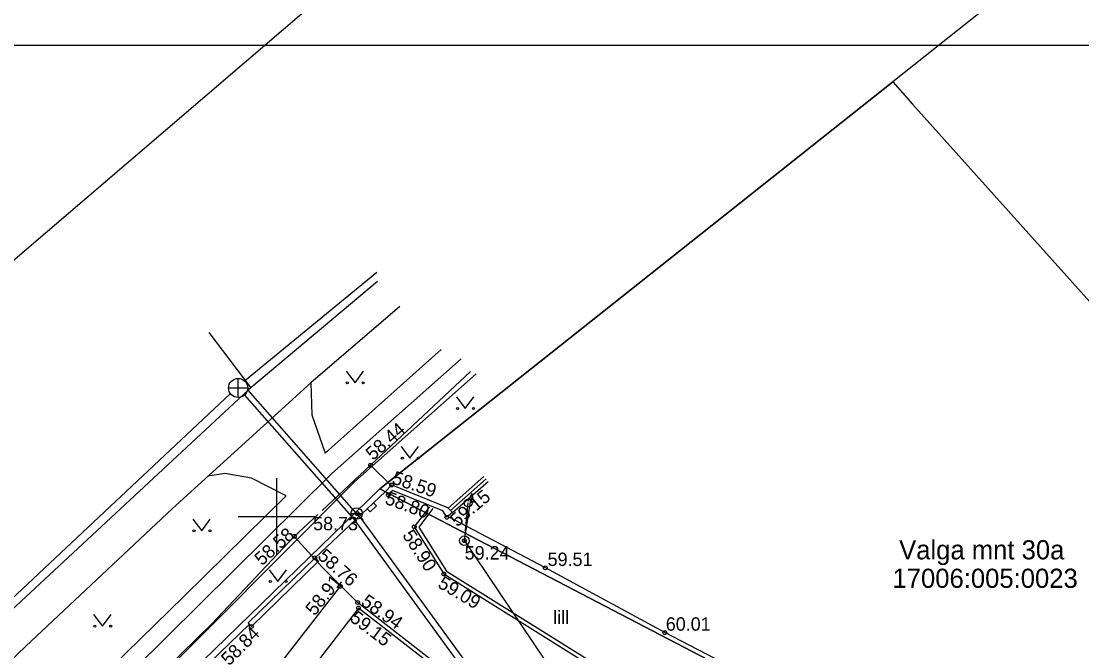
# Model space of a CAD drawing. Extents: x 640740 to 641101, y 6455234 to 6455611.
# Drawn here: x 640786.7 to 640842, y 6455343 to 6455375.8 of the extents above; entities that cross this region are included whole.
import ezdxf

# ---------------------------------------------------------------- set-up
doc = ezdxf.new("R2010")
doc.units = 0
for name, color, linetype in [('AED', 7, 'Continuous'), ('HALJASTUS', 7, 'Continuous'), ('HOONEDET', 7, 'Continuous'), ('KKAEV', 7, 'Continuous'), ('KORGUS-EH2000', 7, 'Continuous'), ('KTRASS', 7, 'Continuous'), ('MPKAABEL', 7, 'Continuous'), ('MPOHULIIN', 7, 'Continuous'), ('PIIR', 7, 'Continuous'), ('POST', 7, 'Continuous'), ('SITRASS', 7, 'Continuous'), ('TEE', 7, 'Continuous'), ('VKAEV', 7, 'Continuous'), ('VORK', 7, 'Continuous'), ('VORMISTUS', 7, 'Continuous'), ('VTRASS', 7, 'Continuous')]:
    doc.layers.add(name, color=color, linetype=linetype)

msp = doc.modelspace()

# ---------------------------------------------------------------- linework, layer by layer
at = {"layer": 'AED'}
for p, q in [((640808.957, 6455350.431), (640810.831, 6455352.084)), ((640810.938, 6455351.952), (640809.077, 6455350.311)), ((640809.192, 6455350.197), (640811.046, 6455351.82)), ((640805.074, 6455350.711), (640805.687, 6455351.297)), ((640802.02, 6455347.833), (640804.741, 6455350.398))]:
    msp.add_line(p, q, dxfattribs=at)
for points in [[(640806.055, 6455351.352), (640805.841, 6455351.128), (640805.687, 6455351.297), (640806.014, 6455351.64), (640808.933, 6455350.455), (640809.192, 6455350.197), (640808.895, 6455349.952), (640808.687, 6455350.284), (640806.055, 6455351.352)], [(640824.179, 6455341.898), (640820.266, 6455343.932), (640814.034, 6455347.315), (640808.943, 6455349.992)], [(640803.899, 6455291.062), (640790.985, 6455302.106), (640782.607, 6455309.181), (640776.489, 6455314.32), (640771.568, 6455318.469), (640773.652, 6455320.556), (640777.883, 6455324.495), (640786.849, 6455333.113), (640791.646, 6455337.735), (640793.884, 6455339.821), (640798.588, 6455344.366)]]:
    msp.add_lwpolyline(points, dxfattribs=at)
for points in [[(640804.741, 6455350.398), (640804.895, 6455350.229), (640805.228, 6455350.542), (640805.074, 6455350.711)], [(640802.02, 6455347.833), (640798.521, 6455344.437), (640798.695, 6455344.254), (640802.2, 6455347.656)]]:
    msp.add_lwpolyline(points, close=True, dxfattribs=at)
at = {"layer": 'HALJASTUS'}
for p, q in [((640803.638, 6455357.579), (640804.101, 6455356.972)), ((640804.101, 6455356.972), (640804.547, 6455357.579)), ((640809.393, 6455356.238), (640809.856, 6455355.631)), ((640809.856, 6455355.631), (640810.302, 6455356.238)), ((640806.506, 6455353.647), (640806.969, 6455353.04)), ((640806.969, 6455353.04), (640807.415, 6455353.647)), ((640795.639, 6455349.856), (640796.102, 6455349.249)), ((640796.102, 6455349.249), (640796.548, 6455349.856)), ((640799.619, 6455347.212), (640800.082, 6455346.605)), ((640800.082, 6455346.605), (640800.528, 6455347.212)), ((640790.461, 6455344.873), (640790.925, 6455344.266)), ((640790.925, 6455344.266), (640791.37, 6455344.873))]:
    msp.add_line(p, q, dxfattribs=at)
for centre in [(640803.7, 6455356.972), (640804.529, 6455356.972), (640809.455, 6455355.631), (640810.284, 6455355.631), (640806.568, 6455353.04), (640807.397, 6455353.04), (640795.701, 6455349.249), (640796.53, 6455349.249), (640799.681, 6455346.605), (640800.51, 6455346.605), (640790.524, 6455344.266), (640791.353, 6455344.266)]:
    msp.add_circle(centre, 0.055, dxfattribs=at)
at = {"layer": 'HOONEDET'}
msp.add_lwpolyline([(640790.139, 6455329.021), (640800.081, 6455342.146), (640803.354, 6455346.379)], dxfattribs=at)
at = {"layer": 'KKAEV'}
for p, q in [((640798.001, 6455356.202), (640798.001, 6455357.202)), ((640797.501, 6455356.702), (640798.501, 6455356.702))]:
    msp.add_line(p, q, dxfattribs=at)
msp.add_circle((640798.001, 6455356.702), 0.5, dxfattribs=at)
at = {"layer": 'KORGUS-EH2000'}
for centre in [(640804.915, 6455352.665), (640806.014, 6455351.64), (640805.841, 6455351.128), (640804.221, 6455350.142), (640807.194, 6455349.451), (640808.895, 6455349.952), (640800.934, 6455348.954), (640809.81, 6455348.728), (640802.002, 6455347.838), (640814.034, 6455347.315), (640808.733, 6455346.993), (640803.33, 6455346.348), (640804.239, 6455345.504), (640804.283, 6455345.216), (640798.695, 6455344.254), (640820.266, 6455343.932)]:
    msp.add_circle(centre, 0.1, dxfattribs=at)
at = {"layer": 'KTRASS'}
for p, q in [((640798.342, 6455357.067), (640805.24, 6455362.736)), ((640798.331, 6455356.327), (640804.032, 6455349.848))]:
    msp.add_line(p, q, dxfattribs=at)
for points in [[(640785.871, 6455345.399), (640797.595, 6455356.411)], [(640804.032, 6455349.848), (640813.251, 6455337.166), (640810.015, 6455334.241)]]:
    msp.add_lwpolyline(points, dxfattribs=at)
at = {"layer": 'MPKAABEL'}
msp.add_lwpolyline([(640809.81, 6455348.728), (640821.137, 6455331.902), (640823.637, 6455328.559)], dxfattribs=at)
at = {"layer": 'MPOHULIIN'}
for p, q in [((640809.849, 6455348.975), (640810.201, 6455351.197)), ((640810.201, 6455351.197), (640809.982, 6455350.775)), ((640810.201, 6455351.197), (640810.277, 6455350.728)), ((640809.81, 6455348.728), (640809.81, 6455348.728))]:
    msp.add_line(p, q, dxfattribs=at)
at = {"layer": 'PIIR'}
msp.add_lwpolyline([(640909.5, 6455428.26), (640876.23, 6455404.98), (640859.66, 6455392.51), (640843.39, 6455381.6), (640832.16, 6455372.68), (640805.4, 6455351.43), (640771.51, 6455318.53), (640755.89, 6455301.83), (640739.61, 6455314.72), (640762.29, 6455339.11), (640777.65, 6455356), (640818.96, 6455391.36), (640904.31, 6455453.02)], dxfattribs=at)
for points in [[(640832.16, 6455372.68), (640833.2, 6455371.51), (640847.61, 6455355.44), (640864.41, 6455344.6), (640850.83, 6455323.67), (640837.75, 6455334.58), (640808.51, 6455349.82), (640805.4, 6455351.43)], [(640771.51, 6455318.53), (640805.4, 6455351.43), (640808.51, 6455349.82), (640837.75, 6455334.58), (640804.23, 6455290.27), (640774.16, 6455316.24)]]:
    msp.add_lwpolyline(points, close=True, dxfattribs=at)
at = {"layer": 'POST'}
msp.add_lwpolyline([(640809.81, 6455348.728), (640810.007, 6455350.698)], dxfattribs=at)
for centre, radius in [((640810.007, 6455350.698), 0.2), ((640809.81, 6455348.728), 0.25), ((640809.81, 6455348.728), 0.0234)]:
    msp.add_circle(centre, radius, dxfattribs=at)
at = {"layer": 'SITRASS'}
for points in [[(640809.649, 6455358.213), (640802.89, 6455352.241), (640789.099, 6455338.578), (640766.16, 6455316.697)], [(640789.068, 6455336.722), (640804.07, 6455351.809), (640810.431, 6455357.439)]]:
    msp.add_lwpolyline(points, dxfattribs=at)
at = {"layer": 'TEE'}
msp.add_line((640804.283, 6455345.216), (640801.524, 6455341.632), dxfattribs=at)
for points in [[(640806.438, 6455360.961), (640801.796, 6455356.963), (640801.856, 6455355.3), (640802.551, 6455353.299)], [(640808.59, 6455358.709), (640802.551, 6455353.299)], [(640810.122, 6455357.562), (640804.915, 6455352.665)], [(640801.796, 6455356.963), (640794.572, 6455350.406), (640786.931, 6455343.226), (640780.222, 6455336.809), (640771.158, 6455328.078), (640764.667, 6455321.467)], [(640802.388, 6455350.31), (640804.915, 6455352.665), (640805.98, 6455351.606)], [(640800.514, 6455351.066), (640798.692, 6455351.991), (640797.306, 6455352.23), (640796.429, 6455352.091)], [(640800.514, 6455351.066), (640795.178, 6455345.835), (640780.729, 6455331.733), (640768.844, 6455320.31)], [(640802.399, 6455347.324), (640800.934, 6455348.954), (640802.157, 6455350.094)], [(640807.98, 6455350.498), (640807.194, 6455349.451), (640808.733, 6455346.993), (640819.888, 6455340.03), (640827.426, 6455339.993), (640836.896, 6455334.901), (640836.792, 6455333.296), (640832.166, 6455327.102)], [(640808.159, 6455350.404), (640807.436, 6455349.441), (640808.878, 6455347.138), (640819.946, 6455340.23), (640827.35, 6455340.193)], [(640800.934, 6455348.954), (640796.626, 6455344.399), (640782.134, 6455330.224), (640770.429, 6455319.362), (640770.673, 6455318.53), (640771.357, 6455317.626), (640769.851, 6455315.961), (640769.061, 6455316.534), (640767.627, 6455316.493), (640767.202, 6455316.033)], [(640810.469, 6455333.897), (640811.4, 6455336.254), (640811.488, 6455338.747), (640810.28, 6455340.798), (640804.239, 6455345.504), (640802.399, 6455347.324)], [(640810.594, 6455334.758), (640811.201, 6455336.295), (640811.286, 6455338.696), (640810.127, 6455340.664), (640804.283, 6455345.216)]]:
    msp.add_lwpolyline(points, dxfattribs=at)
at = {"layer": 'VKAEV'}
for p, q in [((640803.886, 6455350.148), (640804.486, 6455350.148)), ((640803.974, 6455349.936), (640803.854, 6455349.816)), ((640804.398, 6455349.936), (640804.518, 6455349.816))]:
    msp.add_line(p, q, dxfattribs=at)
msp.add_circle((640804.186, 6455350.148), 0.3, dxfattribs=at)
at = {"layer": 'VORK'}
for p, q in [((640800, 6455352), (640800, 6455348)), ((640798, 6455350), (640802, 6455350))]:
    msp.add_line(p, q, dxfattribs=at)
at = {"layer": 'VORMISTUS'}
msp.add_lwpolyline([(640854.848, 6455233.773), (640754.068, 6455233.773), (640754.068, 6455374.583), (640854.848, 6455374.583)], close=True, dxfattribs=at)
at = {"layer": 'VTRASS'}
for points in [[(640805.273, 6455362.263), (640798.661, 6455356.7), (640798.523, 6455356.584), (640786.177, 6455345.111), (640776.272, 6455335.537), (640767.584, 6455326.829), (640763.627, 6455323.001), (640763.55, 6455322.926)], [(640796.473, 6455359.601), (640798.661, 6455356.7)], [(640804.384, 6455349.923), (640804.186, 6455350.148), (640798.523, 6455356.584)], [(640804.384, 6455349.923), (640813.408, 6455337.531), (640822.66, 6455327.272)]]:
    msp.add_lwpolyline(points, dxfattribs=at)

# ---------------------------------------------------------------- texts
at = {"layer": 'KORGUS-EH2000'}
for s, rotation, p in [('58.44', 41.4775, (640805.04, 6455352.887)), ('58.59', 341.2897, (640805.984, 6455351.724)), ('58.80', 339.9964, (640805.618, 6455350.669)), ('59.15', 39.7268, (640809.433, 6455349.417)), ('58.58', 41.6993, (640799.24, 6455347.392)), ('58.90', 302.9728, (640806.546, 6455349.017)), ('58.76', 318.2848, (640802.1, 6455347.853)), ('58.91', 51.4314, (640802, 6455344.77)), ('59.09', 329.266, (640808.369, 6455346.326)), ('58.94', 324.6213, (640804.363, 6455345.413)), ('59.15', 323.1136, (640803.78, 6455344.574)), ('58.84', 45.0172, (640797.533, 6455342.167))]:
    msp.add_text(s, height=0.7, rotation=rotation, dxfattribs=at).set_placement(p)
for s, p in [('58.73', (640801.915, 6455349.273)), ('59.24', (640809.824, 6455347.747)), ('59.51', (640814.152, 6455347.409)), ('60.01', (640820.318, 6455344.033))]:
    msp.add_text(s, height=0.7, dxfattribs=at).set_placement(p)
at = {"layer": 'PIIR'}
for s, p in [('Valga mnt 30a', (640832.496, 6455347.754)), ('17006:005:0023', (640832.15, 6455346.269))]:
    msp.add_text(s, height=1, dxfattribs=at).set_placement(p)
at = {"layer": 'TEE'}
msp.add_text('lill', height=0.7, dxfattribs=at).set_placement((640814.448, 6455344.381))

doc.saveas('drawing.dxf')
